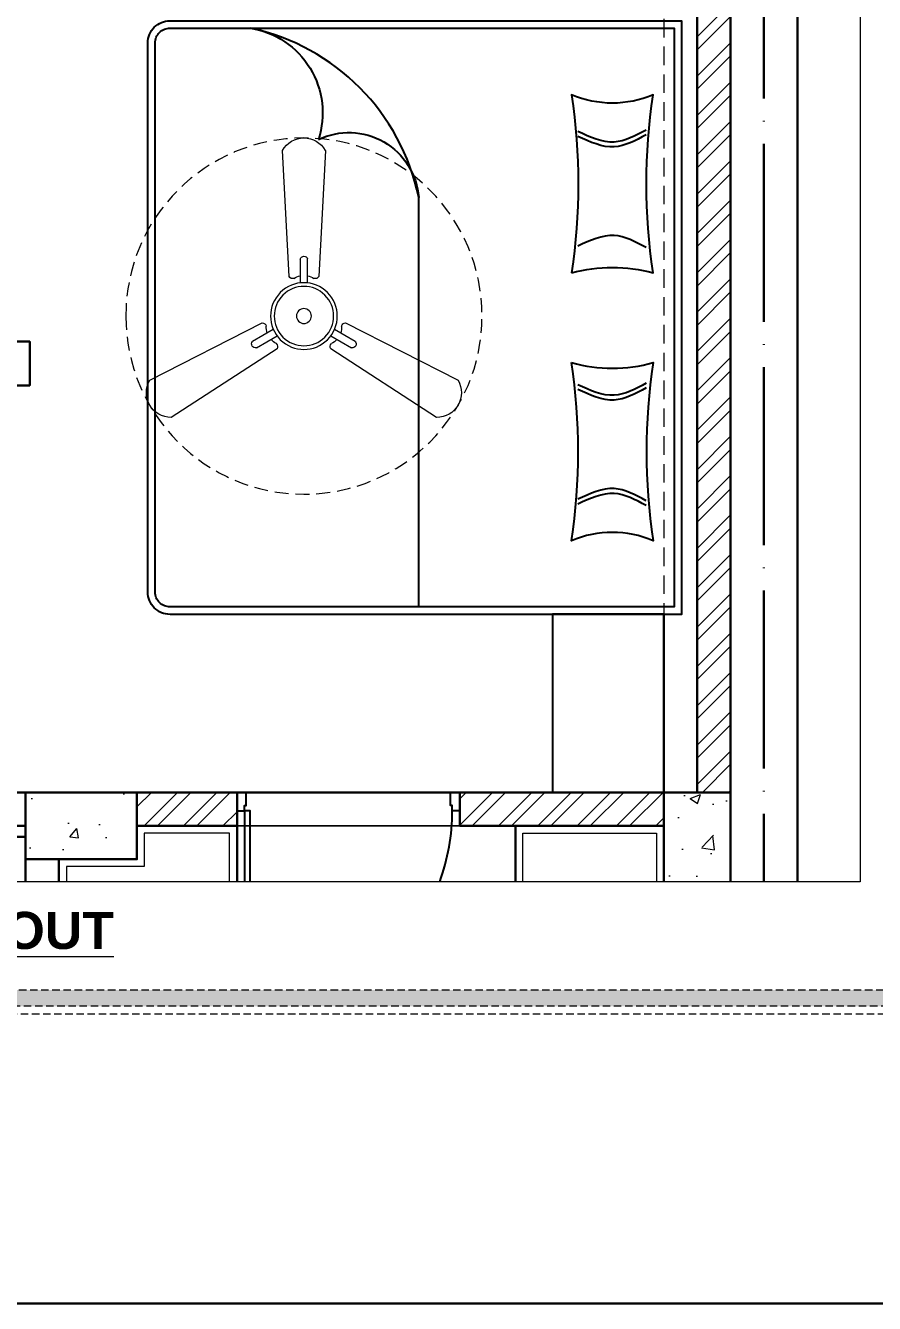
# Model space of a CAD drawing. Header units: millimetres. Extents: x 56222 to 3066687, y -650199 to -121287.
# Drawn here: x 134202 to 134316.3, y -183936.6 to -183764.4 of the extents above; entities that cross this region are included whole.
import ezdxf

# ---------------------------------------------------------------- set-up
doc = ezdxf.new("R2010")
doc.units = ezdxf.units.MM
doc.header["$MEASUREMENT"] = 0
for name, pattern in [('ACAD_ISO04W100', [30, 24, -3, 0, -3]), ('DASHED', [0.75, 0.5, -0.25]), ('DASHED2', [0.375, 0.25, -0.125]), ('DASHEDX2', [1.5, 1, -0.5])]:
    doc.linetypes.add(name, pattern=pattern)
for name, color, linetype in [('AR ELE-5', 134, 'Continuous'), ('AR HATCH-7', 7, 'Continuous'), ('Labels and Texts', 8, 'Continuous')]:
    doc.layers.add(name, color=color, linetype=linetype)
for name, color, linetype, lineweight in [('COLUMN', 1, 'Continuous', 30), ('DIM.', 250, 'Continuous', 13), ('dim05', 1, 'Continuous', 13), ('Dimension', 10, 'DASHEDX2', 20), ('Electrical', 84, 'Continuous', 30), ('ELEVATION', 250, 'Continuous', 9), ('FURNITURE', 32, 'Continuous', 9), ('FURNITURE-1', 252, 'Continuous', 13), ('GROUND FLOOR', 7, 'Continuous', 9), ('GROUND FLOOR  ( PLINE )', 251, 'Continuous', 30), ('Labelling', 1, 'Continuous', 25), ('X_PLOT', 1, 'Continuous', 9), ('XX~SLAB ( BEAM )~ ( DIM )', 7, 'Continuous', 9)]:
    doc.layers.add(name, color=color, linetype=linetype, lineweight=lineweight)
doc.styles.get("Standard").update_dxf_attribs({"font": 'arial.ttf', "height": 6})
pattern_1 = [(45, (317.0566, -275.161), (-2.65165043, 2.65165043), []), (45, (318.8244, -275.161), (-2.65165043, 2.65165043), [])]
pattern_2 = [(50, (317.057, -275.161), (14.34520365, -1.2550427), [1.5, -16.5]), (355, (317.057, -275.161), (-2.7750267, 15.0438427), [1.2, -13.2]), (100.4514445, (318.252, -275.266), (11.5701769, 13.7887998), [1.2748038, -14.0228422]), (46.1842, (317.057, -271.161), (21.3448266, -3.3103856), [2.25, -24.75]), (96.635635, (318.835, -271.437), (18.693239, 19.482372), [1.9122068, -21.0342752]), (351.184164, (317.057, -271.16), (18.693239, 19.482372), [1.8, -19.8]), (21, (319.057, -272.161), (11.93814104, -8.0523778), [1.5, -16.5]), (326, (319.057, -272.161), (4.8663066, 14.5030009), [1.2, -13.2]), (71.451445, (320.051, -272.832), (16.8044475, 6.45062306), [1.2748038, -14.0228422]), (37.5, (317.0566, -275.161), (0.24319711, 6.65787708), [0, -13.04, 0, -13.4, 0, -13.25]), (7.5, (317.0566, -275.161), (5.26139075, 7.88823424), [0, -7.64, 0, -12.74, 0, -5.05]), (327.5, (312.5966, -275.161), (10.67644872, -0.45109743), [0, -5, 0, -15.6, 0, -20.7]), (317.5, (310.597, -275.161), (11.6637234, 2.00209965), [0, -6.5, 0, -10.36, 0, -14.7])]

# ---------------------------------------------------------------- blocks, each defined once
blk = doc.blocks.new('fan')
at = {"layer": 'Electrical', "lineweight": 15, "ltscale": 20}
for p, q in [((3300835.29, -509900.78), (3300836.47, -509923.43)), ((3300841.81, -509923.43), (3300842.99, -509900.78)), ((3300838.47, -509924.57), (3300838.47, -509920.25)), ((3300839.81, -509920.28), (3300839.81, -509924.57)), ((3300831.66, -509931.77), (3300811.45, -509942.07)), ((3300866.83, -509942.07), (3300846.62, -509931.77)), ((3300829.93, -509935.08), (3300833.64, -509932.93)), ((3300834.31, -509934.09), (3300830.57, -509936.25)), ((3300847.68, -509936.23), (3300843.97, -509934.09)), ((3300844.64, -509932.93), (3300848.38, -509935.09)), ((3300815.3, -509948.74), (3300834.33, -509936.39)), ((3300843.95, -509936.39), (3300862.98, -509948.74))]:
    blk.add_line(p, q, dxfattribs=at)
at = {"layer": 'Electrical', "linetype": 'DASHED', "lineweight": 15, "ltscale": 5}
blk.add_circle((3300839.14, -509930.53), 32, dxfattribs=at)
at = {"layer": 'Electrical', "lineweight": 15, "ltscale": 20}
for centre, major_axis, start_param, end_param in [((3300839.14, -509902.94), (3.12, 3.12), -0.272136, 1.842967), ((3300839.13, -509920.5), (0.501, 0.501), -0.465536, 1.983618), ((3300839.14, -509930.53), (4.24, -4.24), 3.14161, 9.424795), ((3300839.14, -509930.53), (3.77, -3.77), 1.749190548672175e-05, 6.283202799085073), ((3300837.1, -509923.08), (0.51, 0.51), 2.863014, 4.257784), ((3300839.14, -509926.42), (2.27, -2.27), 2.565057, 2.951308), ((3300839.14, -509926.42), (2.27, 2.27), 0.19032, 0.57657), ((3300841.18, -509923.08), (0.51, -0.51), 5.167028, 6.561799), ((3300839.14, -509930.53), (0.943, 0.943), 1.570814, 7.853999), ((3300831.67, -509932.49), (0.51, -0.51), 0.978238, 2.373008), ((3300835.59, -509932.58), (2.27, -2.27), 3.855511, 4.241762), ((3300842.69, -509932.58), (2.27, 2.27), 5.183051, 5.569301), ((3300846.61, -509932.49), (0.51, -0.51), 2.339416, 3.734186), ((3300830.46, -509935.55), (0.501, -0.501), 3.199655, 5.648809), ((3300835.59, -509932.58), (2.27, -2.27), 4.659452, 5.045703), ((3300833.71, -509936.02), (0.51, 0.51), -1.325776, 0.068994), ((3300844.57, -509936.02), (0.51, -0.51), 3.072633, 4.467404), ((3300842.69, -509932.58), (2.27, 2.27), 4.37911, 4.765361), ((3300847.83, -509935.54), (0.501, 0.501), 3.723254, 6.172408), ((3300815.25, -509944.32), (3.12, -3.12), 3.393055, 5.508159), ((3300863.03, -509944.32), (3.12, -3.12), 5.48745, 7.602554)]:
    blk.add_ellipse(centre, major_axis=major_axis, ratio=1, start_param=start_param, end_param=end_param, dxfattribs=at)

msp = doc.modelspace()

# ---------------------------------------------------------------- hatches: boundary and pattern name
at = {"layer": 'AR HATCH-7', "lineweight": 25, "true_color": 0x939598, "transparency": 33554687}
h = msp.add_hatch(dxfattribs=at)
h.set_pattern_fill('ANSI32', color=252, scale=10)
h.set_pattern_definition([(45, (712.531, -243.5383), (-2.65165043, 2.65165043), []), (45, (714.2987, -243.5383), (-2.65165043, 2.65165043), [])])
h.paths.add_polyline_path([(134141.96, -183694.69), (134137.46, -183694.69), (134137.46, -183717.05), (134141.96, -183717.05)])
h.paths.add_polyline_path([(134230.22, -183748.25), (134222.68, -183748.25), (134222.68, -183752.9), (134230.22, -183752.9)], flags=9)
h.paths.add_polyline_path([(134128.3, -183891.61), (134149.81, -183891.61), (134149.81, -183881.31), (134128.3, -183881.31)], flags=9)
h.paths.add_polyline_path([(134345.98, -183764.7), (134379.89, -183764.7), (134379.89, -183761.09), (134345.98, -183761.09)], flags=9)
h.paths.add_polyline_path([(134352.54, -183747.02), (134372, -183747.02), (134372, -183743.4), (134352.54, -183743.4)], flags=9)
h.paths.add_polyline_path([(134354.44, -183742.9), (134368.47, -183742.9), (134368.47, -183739.29), (134354.44, -183739.29)], flags=9)
h.paths.add_polyline_path([(134343.61, -183701.97), (134378.68, -183701.97), (134378.68, -183698.23), (134343.61, -183698.23)], flags=9)
h.paths.add_polyline_path([(134343.41, -183697.43), (134378.86, -183697.43), (134378.86, -183693.69), (134343.41, -183693.69)], flags=9)
h.paths.add_polyline_path([(134365.38, -183824.37), (134378.39, -183824.37), (134378.39, -183821.62), (134365.38, -183821.62)], flags=9)
h.paths.add_polyline_path([(134361.68, -183775.97), (134375.23, -183775.97), (134375.23, -183773.26), (134361.68, -183773.26)], flags=9)
h.paths.add_polyline_path([(134343.61, -183787.35), (134354, -183787.35), (134354, -183784.61), (134343.61, -183784.61)], flags=9)
h.paths.add_polyline_path([(134344.16, -183775.93), (134352.32, -183775.93), (134352.32, -183773.28), (134344.16, -183773.28)], flags=9)
h.paths.add_polyline_path([(134341.47, -183756.48), (134366.26, -183756.48), (134366.26, -183752.74), (134341.47, -183752.74)], flags=9)
h.paths.add_polyline_path([(134346.14, -183864.62), (134366.06, -183864.62), (134366.06, -183861.51), (134346.14, -183861.51)], flags=9)
h.paths.add_polyline_path([(134345.75, -183860.25), (134361.83, -183860.25), (134361.83, -183857.14), (134345.75, -183857.14)], flags=9)
h.paths.add_polyline_path([(134346.12, -183855.3), (134375.66, -183855.3), (134375.66, -183852.19), (134346.12, -183852.19)], flags=9)
h.paths.add_polyline_path([(134346.37, -183851.01), (134369.31, -183851.01), (134369.31, -183847.89), (134346.37, -183847.89)], flags=9)
h.paths.add_polyline_path([(134340.88, -183735.91), (134367.73, -183735.91), (134367.73, -183732.17), (134340.88, -183732.17)], flags=9)
h.paths.add_polyline_path([(134341.47, -183729.02), (134377.45, -183729.02), (134377.45, -183719.5), (134341.47, -183719.5)], flags=9)
h.paths.add_polyline_path([(134341.47, -183718.7), (134380.26, -183718.7), (134380.26, -183715.95), (134341.47, -183715.95)], flags=9)
h.paths.add_polyline_path([(134341.47, -183715.15), (134371.64, -183715.15), (134371.64, -183712.39), (134341.47, -183712.39)], flags=9)
h.paths.add_polyline_path([(134341.7, -183709.67), (134351.81, -183709.67), (134351.81, -183706.92), (134341.7, -183706.92)], flags=9)
h.paths.add_polyline_path([(134370.4, -183809.38), (134373.25, -183809.38), (134373.25, -183807.5), (134370.4, -183807.5)], flags=9)
h.paths.add_polyline_path([(134365.27, -183809.38), (134368.13, -183809.38), (134368.13, -183807.5), (134365.27, -183807.5)], flags=9)
h.paths.add_polyline_path([(134341.62, -183810.01), (134359.43, -183810.01), (134359.43, -183807.27), (134341.62, -183807.27)], flags=9)
h.paths.add_polyline_path([(134366.55, -183815.34), (134377.06, -183815.34), (134377.06, -183811.69), (134366.55, -183811.69)], flags=9)
h.paths.add_polyline_path([(134341.62, -183815.29), (134362.04, -183815.29), (134362.04, -183812.55), (134341.62, -183812.55)], flags=9)
h.paths.add_polyline_path([(134368.25, -183820.23), (134375.45, -183820.23), (134375.45, -183816.59), (134368.25, -183816.59)], flags=9)
h.paths.add_polyline_path([(134341.64, -183824.32), (134356.53, -183824.32), (134356.53, -183821.66), (134341.64, -183821.66)], flags=9)
h.paths.add_polyline_path([(134367.05, -183829.74), (134376.72, -183829.74), (134376.72, -183827.09), (134367.05, -183827.09)], flags=9)
h.paths.add_polyline_path([(134341.62, -183829.55), (134359.29, -183829.55), (134359.29, -183826.81), (134341.62, -183826.81)], flags=9)
h.paths.add_polyline_path([(134341.19, -183819.81), (134350.9, -183819.81), (134350.9, -183817.07), (134341.19, -183817.07)], flags=9)
h.paths.add_polyline_path([(134342.83, -183801.61), (134380.19, -183801.61), (134380.19, -183796.99), (134342.83, -183796.99)], flags=9)
h.paths.add_polyline_path([(134174.23, -183815.3), (134208.02, -183815.3), (134208.02, -183793.46), (134174.23, -183793.46)], flags=9)
at = {"layer": 'AR HATCH-7', "lineweight": 18, "true_color": 0x939598, "transparency": 33554687}
h = msp.add_hatch(dxfattribs=at)
h.set_pattern_fill('ANSI32', color=252, scale=10)
h.set_pattern_definition(pattern_1)
h.paths.add_polyline_path([(134287.96, -183729.78), (134255.96, -183729.78), (134255.96, -183738.78), (134287.96, -183738.78)])
h.paths.add_polyline_path([(134296.96, -183744.78), (134292.46, -183744.78), (134292.46, -183749.63), (134292.47, -183749.63), (134292.46, -183751.29), (134292.46, -183763.79), (134292.46, -183867.78), (134260.47, -183867.78), (134260.47, -183872.28), (134287.96, -183872.28), (134287.96, -183867.78), (134296.96, -183867.78)])
h = msp.add_hatch(dxfattribs=at)
h.set_pattern_fill('ANSI32', color=252, scale=10)
h.set_pattern_definition(pattern_1)
h.paths.add_polyline_path([(134230.46, -183867.78), (134216.96, -183867.78), (134216.96, -183872.28), (134230.46, -183872.28)])
at = {"layer": 'Dimension', "true_color": 0xd39e00}
h = msp.add_hatch(color=42, dxfattribs=at)
h.paths.add_polyline_path([(134076.86, -183679.18), (134076.86, -183896.59), (134385.74, -183896.59), (134385.74, -183679.18)])
h.paths.add_polyline_path([(134079.03, -183681.35), (134383.57, -183681.35), (134383.57, -183894.42), (134079.03, -183894.42)], flags=16)
at = {"layer": 'FURNITURE-1', "lineweight": 18, "true_color": 0xc7c8ca}
h = msp.add_hatch(dxfattribs=at)
h.set_pattern_fill('AR-CONC', color=9, scale=2)
h.set_pattern_definition(pattern_2)
h.paths.add_polyline_path([(134216.96, -183867.78), (134201.96, -183867.78), (134201.96, -183876.78), (134216.96, -183876.78)])
h.paths.add_polyline_path([(134164.46, -183729.78), (134155.46, -183729.78), (134155.46, -183738.78), (134156.9, -183738.78), (134164.46, -183738.78)])
h.paths.add_polyline_path([(134296.96, -183729.78), (134287.96, -183729.78), (134287.96, -183744.78), (134296.96, -183744.78)])
h = msp.add_hatch(dxfattribs=at)
h.set_pattern_fill('AR-CONC', color=9, scale=2)
h.set_pattern_definition(pattern_2)
h.paths.add_polyline_path([(134296.96, -183867.78), (134287.96, -183867.78), (134287.96, -183879.85), (134296.96, -183879.85)])

# ---------------------------------------------------------------- linework, layer by layer
for points in [[(134230.46, -183870.28), (134231.46, -183870.28), (134231.46, -183869.53), (134231.71, -183869.53), (134231.71, -183867.78), (134230.46, -183867.78)], [(134260.47, -183870.28), (134259.47, -183870.28), (134259.47, -183869.53), (134259.22, -183869.53), (134259.22, -183867.78), (134260.47, -183867.78)]]:
    msp.add_lwpolyline(points, close=True)
msp.add_lwpolyline([(134232.21, -183879.85), (134232.21, -183870.28), (134231.46, -183870.28), (134231.46, -183879.85)])
at = {"layer": 'AR ELE-5', "linetype": 'ByBlock', "ltscale": 15}
msp.add_arc((134231.42, -183870.26), 28.04, 340.0053, 359.9653, dxfattribs=at)
at = {"layer": 'COLUMN'}
msp.add_lwpolyline([(134216.96, -183867.78), (134216.96, -183876.78), (134201.96, -183876.78), (134201.96, -183867.78)], close=True, dxfattribs=at)
msp.add_lwpolyline([(134287.96, -183879.85), (134287.96, -183867.78), (134296.96, -183867.78), (134296.96, -183879.85)], dxfattribs=at)
at = {"layer": 'Dimension', "color": 42, "true_color": 0xd39e00, "elevation": 0.12}
for points in [[(134075.78, -183678.09), (134386.82, -183678.09), (134386.82, -183897.67), (134075.78, -183897.67)], [(134076.86, -183679.18), (134385.74, -183679.18), (134385.74, -183896.59), (134076.86, -183896.59)], [(134079.03, -183681.35), (134383.57, -183681.35), (134383.57, -183894.42), (134079.03, -183894.42)]]:
    msp.add_lwpolyline(points, close=True, dxfattribs=at)
at = {"layer": 'ELEVATION', "lineweight": 0}
msp.add_lwpolyline([(134129.16, -183720.18), (134314.41, -183720.18), (134314.41, -183879.85), (134129.16, -183879.85)], close=True, dxfattribs=at)
at = {"layer": 'FURNITURE', "color": 9, "lineweight": 25, "true_color": 0xc7c8ca}
for p, q in [((134254.94, -183842.79), (134254.94, -183787.6)), ((134287.96, -183843.77), (134287.96, -183868.78))]:
    msp.add_line(p, q, dxfattribs=at)
for points in [[(134218.43, -183840.79), (134218.43, -183766.79, -0.414214), (134221.43, -183763.79), (134290.36, -183763.79), (134290.36, -183843.79), (134221.43, -183843.79, -0.414214)], [(134219.43, -183840.79), (134219.43, -183766.79, -0.414214), (134221.43, -183764.79), (134289.36, -183764.79), (134289.36, -183842.79), (134221.43, -183842.79, -0.414214)], [(134241.42, -183779.8, -0.527965), (134254.94, -183787.6, 0.296489), (134232.3, -183764.79, -0.459377), (134241.42, -183779.8)]]:
    msp.add_lwpolyline(points, format="xyb", close=True, dxfattribs=at)
at = {"layer": 'FURNITURE', "color": 9, "lineweight": 25, "true_color": 0xc7c8ca, "elevation": -0.01}
for points in [[(134275.54, -183797.78, -0.137163), (134286.54, -183797.78, -0.075726), (134286.54, -183773.78, -0.203137), (134275.54, -183773.78, -0.074116)], [(134275.54, -183809.86, 0.137163), (134286.54, -183809.86, 0.075726), (134286.54, -183833.86, 0.203137), (134275.54, -183833.86, 0.074116)]]:
    msp.add_lwpolyline(points, format="xyb", close=True, dxfattribs=at)
at = {"layer": 'FURNITURE', "color": 9, "lineweight": 25, "true_color": 0xc7c8ca}
msp.add_lwpolyline([(134287.96, -183843.77), (134272.96, -183843.77), (134272.96, -183867.78), (134287.96, -183867.78)], close=True, dxfattribs=at)
at = {"layer": 'FURNITURE', "lineweight": 30}
for points in [[(134129.16, -183872.28), (134201.96, -183872.28), (134201.96, -183873.78), (134129.16, -183873.78)], [(134230.46, -183879.85), (134230.46, -183872.28), (134216.96, -183872.28)], [(134267.96, -183879.85), (134267.96, -183872.28), (134287.96, -183872.28), (134287.96, -183879.85)], [(134206.46, -183876.78), (134206.46, -183879.85)]]:
    msp.add_lwpolyline(points, dxfattribs=at)
at = {"layer": 'FURNITURE'}
for points in [[(134217.96, -183873.28), (134217.96, -183877.78), (134207.46, -183877.78)], [(134229.46, -183879.85), (134229.46, -183873.28), (134217.96, -183873.28)], [(134268.96, -183879.85), (134268.96, -183873.28), (134286.96, -183873.28), (134286.96, -183879.85)], [(134207.46, -183877.78), (134207.46, -183879.85)]]:
    msp.add_lwpolyline(points, dxfattribs=at)
at = {"layer": 'FURNITURE', "color": 9, "lineweight": 25, "true_color": 0xc7c8ca}
for points in [[(134285.57, -183778.52, -0.01), (134284.15, -183779.29, -0.01), (134281.16, -183780.92, -0.01), (134278.04, -183779.48, -0.01), (134276.4, -183778.73, -0.01)], [(134285.57, -183779.17, -0.01), (134284.15, -183779.94, -0.01), (134281.16, -183781.57, -0.01), (134278.04, -183780.13, -0.01), (134276.4, -183779.37, -0.01)], [(134285.57, -183794.36, -0.01), (134284.15, -183793.59, -0.01), (134281.16, -183791.96, -0.01), (134278.04, -183793.4, -0.01), (134276.4, -183794.15, -0.01)], [(134285.57, -183812.64, -0.01), (134284.15, -183813.41, -0.01), (134281.16, -183815.04, -0.01), (134278.04, -183813.6, -0.01), (134276.4, -183812.84, -0.01)], [(134285.57, -183813.28, -0.01), (134284.15, -183814.06, -0.01), (134281.16, -183815.69, -0.01), (134278.04, -183814.25, -0.01), (134276.4, -183813.49, -0.01)], [(134285.57, -183828.47, -0.01), (134284.15, -183827.7, -0.01), (134281.16, -183826.07, -0.01), (134278.04, -183827.51, -0.01), (134276.4, -183828.27, -0.01)], [(134285.57, -183829.12, -0.01), (134284.15, -183828.35, -0.01), (134281.16, -183826.72, -0.01), (134278.04, -183828.16, -0.01), (134276.4, -183828.92, -0.01)]]:
    msp.add_open_spline(points, degree=3, knots=[0, 0, 0, 0, 4.577917, 9.671137, 9.671137, 9.671137, 9.671137], dxfattribs=at)
at = {"layer": 'GROUND FLOOR'}
for p, q in [((134296.96, -183720.18), (134296.96, -183879.85)), ((134305.96, -183720.18), (134305.96, -183879.85)), ((134201.96, -183867.78), (134201.96, -183879.85)), ((134230.46, -183867.78), (134201.96, -183867.78)), ((134230.46, -183867.78), (134230.46, -183872.28)), ((134287.96, -183867.78), (134260.47, -183867.78)), ((134260.47, -183867.78), (134260.47, -183872.28)), ((134287.96, -183872.28), (134216.96, -183872.28)), ((134287.96, -183872.28), (134287.96, -183879.85)), ((134206.46, -183876.78), (134206.46, -183879.85))]:
    msp.add_line(p, q, dxfattribs=at)
at = {"layer": 'GROUND FLOOR', "color": 1, "linetype": 'ACAD_ISO04W100'}
msp.add_line((134301.46, -183720.18), (134301.46, -183879.85), dxfattribs=at)
at = {"layer": 'GROUND FLOOR', "color": 30, "lineweight": 30, "true_color": 0xf26722}
for points in [[(134296.96, -183720.18), (134296.96, -183879.85)], [(134305.96, -183879.85), (134305.96, -183720.18)]]:
    msp.add_lwpolyline(points, dxfattribs=at)
at = {"layer": 'GROUND FLOOR', "color": 6, "lineweight": 30}
msp.add_lwpolyline([(134163.96, -183746.78), (134292.46, -183746.78), (134292.46, -183867.78), (134163.96, -183867.78)], close=True, dxfattribs=at)
at = {"layer": 'GROUND FLOOR  ( PLINE )'}
for points in [[(134296.96, -183879.85), (134296.96, -183729.78), (134255.96, -183729.78), (134255.96, -183738.78), (134287.96, -183738.78)], [(134292.46, -183744.78), (134292.46, -183867.78), (134260.47, -183867.78), (134260.47, -183872.28), (134287.96, -183872.28), (134287.96, -183879.85)], [(134201.96, -183879.85), (134201.96, -183867.78), (134230.46, -183867.78), (134230.46, -183872.28), (134216.96, -183872.28)], [(134206.46, -183876.78), (134206.46, -183879.85)]]:
    msp.add_lwpolyline(points, dxfattribs=at)
at = {"layer": 'Labelling', "color": 251, "linetype": 'DASHED2', "lineweight": 0, "ltscale": 10, "true_color": 0x636466}
msp.add_line((134287.96, -183744.78), (134287.96, -183868.78), dxfattribs=at)
at = {"layer": 'Labels and Texts', "color": 1, "lineweight": 30, "ltscale": 0.3}
msp.add_lwpolyline([(134186.28, -183807.04), (134202.53, -183807.04), (134202.53, -183812.94), (134186.28, -183812.94)], close=True, dxfattribs=at)
at = {"layer": 'X_PLOT', "linetype": 'ACAD_ISO04W100', "lineweight": 30}
msp.add_line((134301.46, -183720.18), (134301.46, -183879.85), dxfattribs=at)
at = {"layer": 'XX~SLAB ( BEAM )~ ( DIM )', "color": 3, "lineweight": 30}
msp.add_lwpolyline([(133756.78, -183380.93), (135103.43, -183380.93), (135103.43, -183936.65), (133756.78, -183936.65)], close=True, dxfattribs=at)
at = {"layer": 'XX~SLAB ( BEAM )~ ( DIM )'}
msp.add_lwpolyline([(134230.46, -183879.85), (134230.46, -183872.28), (134267.96, -183872.28), (134267.96, -183879.85)], dxfattribs=at)

# ---------------------------------------------------------------- block references
at = {"layer": 'dim05', "color": 1, "lineweight": 35, "xscale": -0.7500069902881101, "yscale": 0.7500069902881101, "zscale": 0.7500069902881101}
msp.add_blockref('fan', (2609891.9, 198647.87), dxfattribs=at)

# ---------------------------------------------------------------- texts
at = {"layer": 'DIM.', "color": 1, "insert": (134130.06, -183883.88), "char_height": 5, "attachment_point": 1}
msp.add_mtext_dynamic_manual_height_columns('{\\fArial|b1|i0|c0|p34;\\LFALSE CEILING LAYOUT}', width=111.5588, gutter_width=1, heights=[0], dxfattribs=at)

doc.saveas('drawing.dxf')
